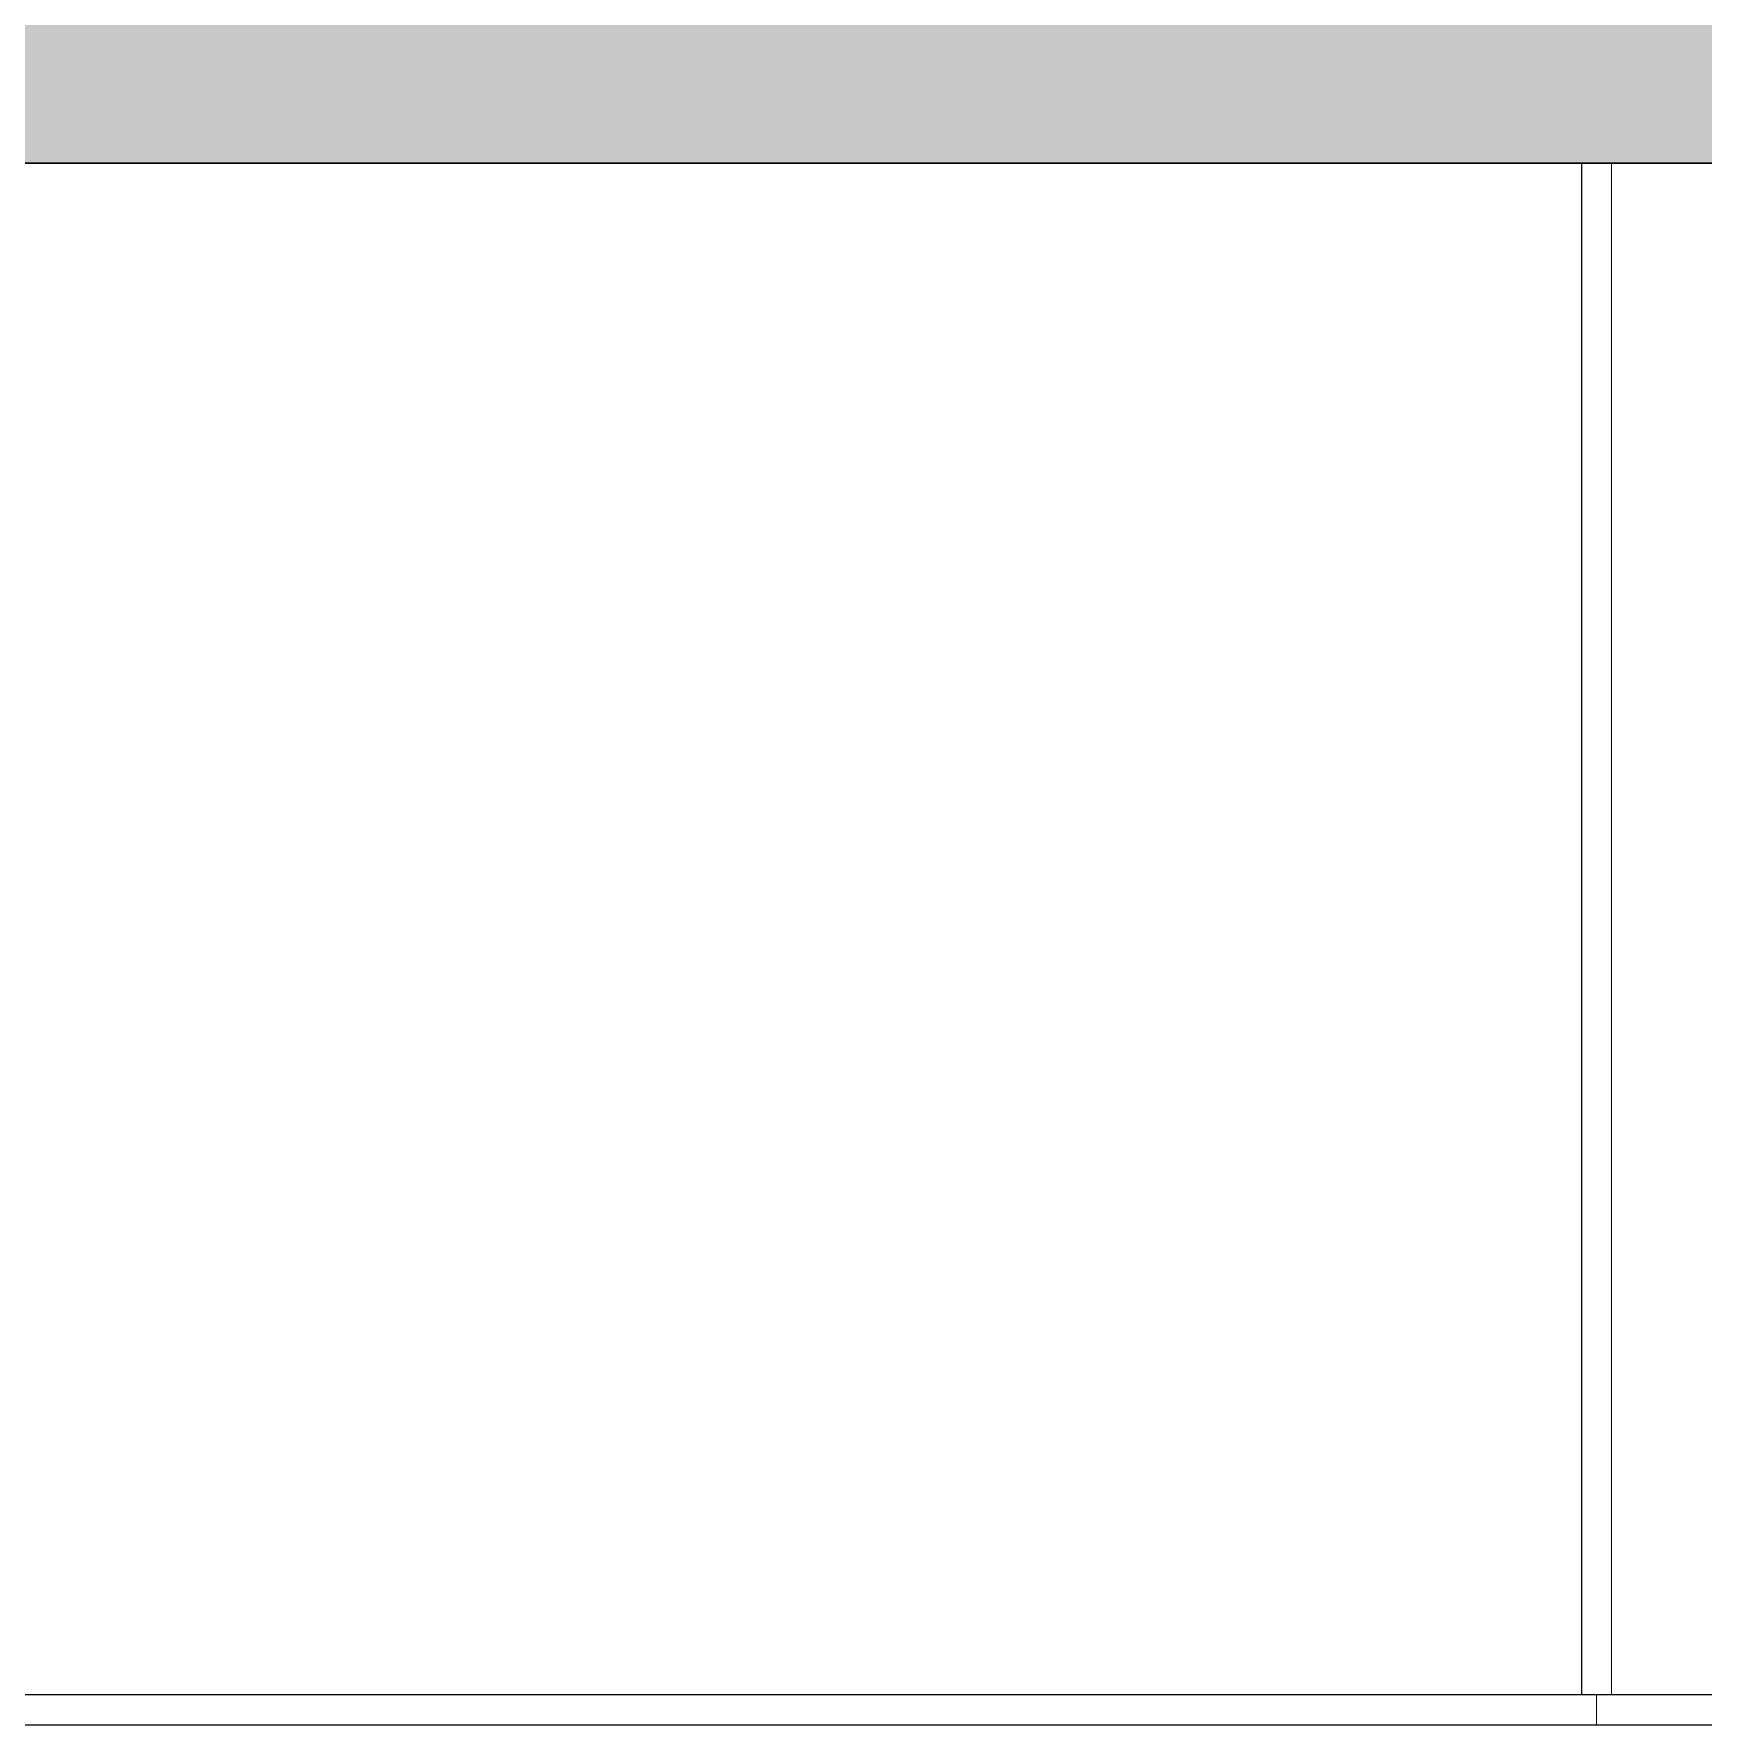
# Model space of a CAD drawing. Header units: millimetres. Extents: x -46169 to 237885, y -84465 to 18123.
# Drawn here: x 223098 to 223648, y -81568 to -81010 of the extents above; entities that cross this region are included whole.
import ezdxf

# ---------------------------------------------------------------- set-up
doc = ezdxf.new("R2010")
doc.units = ezdxf.units.MM
doc.header["$MEASUREMENT"] = 0
doc.linetypes.add('Wipeout_Contour', pattern=[1000, 0, -1000])
doc.layers.add('New_A-20-M_Floor_Slab', color=7, linetype='Continuous')
doc.layers.add('New_A-25-M_Curtain_Wall', color=7, linetype='Continuous')
doc.layers.add('New_A-20-M_Floor_Slab_Pen_No__29', color=7, linetype='Continuous', lineweight=50, true_color=0x2a2a2a)
doc.layers.add('New_A-20-M_Floor_Slab_Pen_No__81', color=7, linetype='Continuous', lineweight=20, true_color=0x6a6a6a)
doc.layers.add('New_A-25-M_Curtain_Wall_Pen_No__87', color=8, linetype='Continuous', lineweight=20)

# ---------------------------------------------------------------- blocks, each defined once
blk = doc.blocks.new('Section Elem_319_4', base_point=(208268.76, -84332.61))
at = {"layer": 'New_A-20-M_Floor_Slab_Pen_No__81', "linetype": 'Continuous', "lineweight": 0, "true_color": 0x353535}
blk.add_hatch(color=250, dxfattribs=at).paths.add_polyline_path([(233199.51, -81053.11), (233199.51, -80953.11), (222430.28, -80953.11), (222430.28, -81053.11)])
at = {"layer": 'New_A-20-M_Floor_Slab_Pen_No__29', "linetype": 'Continuous'}
blk.add_line((233199.51, -81053.11), (222430.28, -81053.11), dxfattribs=at)
blk = doc.blocks.new('Section Elem_353_4', base_point=(208268.76, -84332.61))
at = {"color": 254, "linetype": 'Wipeout_Contour', "lineweight": 0, "ltscale": 951721.706036}
blk.add_wipeout([(223606.59, -81053.11), (223606.59, -81557.61), (223608.21, -81557.61), (223608.21, -81053.11)], dxfattribs=at).dxf.layer = 'New_A-25-M_Curtain_Wall'
at = {"color": 254, "linetype": 'Wipeout_Contour', "lineweight": 0, "ltscale": 951743.290952}
blk.add_wipeout([(223608.21, -81053.11), (223608.21, -81557.61), (223618.08, -81557.61), (223618.08, -81053.11)], dxfattribs=at).dxf.layer = 'New_A-25-M_Curtain_Wall'
at = {"layer": 'New_A-25-M_Curtain_Wall_Pen_No__87', "linetype": 'Continuous'}
for p, q in [((223608.21, -81557.61), (223608.21, -81053.11)), ((223618.08, -81557.61), (223618.08, -81053.11))]:
    blk.add_line(p, q, dxfattribs=at)
blk = doc.blocks.new('Section Elem_377_4', base_point=(208268.76, -84332.61))
at = {"color": 254, "linetype": 'Wipeout_Contour', "lineweight": 0, "ltscale": 953591.556417}
blk.add_wipeout([(223618.08, -81053.11), (223618.08, -81557.61), (224591.29, -81557.61), (224591.29, -81053.11)], dxfattribs=at).dxf.layer = 'New_A-25-M_Curtain_Wall'
blk = doc.blocks.new('Section Elem_379_4', base_point=(208268.76, -84332.61))
at = {"color": 254, "linetype": 'Wipeout_Contour', "lineweight": 0, "ltscale": 949901.192922}
blk.add_wipeout([(222639.4, -81053.11), (222639.4, -81557.61), (223606.59, -81557.61), (223606.59, -81053.11)], dxfattribs=at).dxf.layer = 'New_A-25-M_Curtain_Wall'
blk = doc.blocks.new('Section Elem_391_4', base_point=(208268.76, -84332.61))
at = {"color": 254, "linetype": 'Wipeout_Contour', "lineweight": 0, "ltscale": 950256.635843}
blk.add_wipeout([(223613.15, -81567.61), (223613.15, -81557.61), (222634.51, -81557.61), (222634.51, -81567.61)], dxfattribs=at).dxf.layer = 'New_A-25-M_Curtain_Wall'
at = {"layer": 'New_A-25-M_Curtain_Wall_Pen_No__87', "linetype": 'Continuous'}
for p, q in [((223613.15, -81557.61), (222634.51, -81557.61)), ((223613.15, -81567.61), (223613.15, -81557.61)), ((223613.15, -81567.61), (222634.51, -81567.61))]:
    blk.add_line(p, q, dxfattribs=at)
blk = doc.blocks.new('Section Elem_392_4', base_point=(208268.76, -84332.61))
at = {"color": 254, "linetype": 'Wipeout_Contour', "lineweight": 0, "ltscale": 953944.975553}
blk.add_wipeout([(224597.52, -81557.61), (223613.15, -81557.61), (223613.15, -81567.61), (224597.52, -81567.61)], dxfattribs=at).dxf.layer = 'New_A-25-M_Curtain_Wall'
at = {"layer": 'New_A-25-M_Curtain_Wall_Pen_No__87', "linetype": 'Continuous'}
for p, q in [((224597.52, -81557.61), (223613.15, -81557.61)), ((224597.52, -81567.61), (223613.15, -81567.61))]:
    blk.add_line(p, q, dxfattribs=at)

msp = doc.modelspace()

# ---------------------------------------------------------------- block references
at = {"layer": 'New_A-20-M_Floor_Slab'}
msp.add_blockref('Section Elem_319_4', (208268.76, -84332.61), dxfattribs=at)

# ---------------------------------------------------------------- next in the draw order: block references
at = {"layer": 'New_A-25-M_Curtain_Wall'}
msp.add_blockref('Section Elem_353_4', (208268.76, -84332.61), dxfattribs=at)

# ---------------------------------------------------------------- next in the draw order: block references
for name in ['Section Elem_379_4', 'Section Elem_377_4']:
    msp.add_blockref(name, (208268.76, -84332.61), dxfattribs=at)

# ---------------------------------------------------------------- next in the draw order: block references
msp.add_blockref('Section Elem_391_4', (208268.76, -84332.61), dxfattribs=at)

# ---------------------------------------------------------------- next in the draw order: block references
msp.add_blockref('Section Elem_392_4', (208268.76, -84332.61), dxfattribs=at)

doc.saveas('drawing.dxf')
